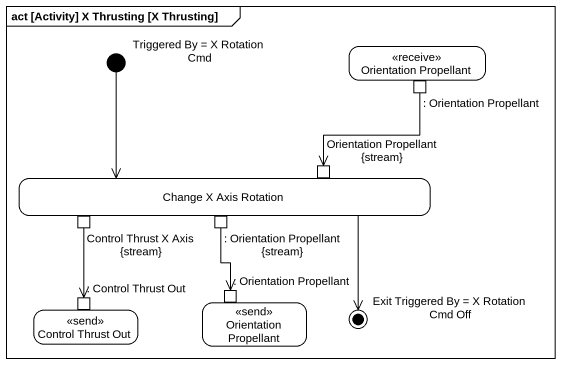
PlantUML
@startuml
mainframe act [Activity] X Thrusting [X Thrusting]
hide empty description
state "Orientation Propellant" as Orientation_Propellant <<receive>> {
  state ": Orientation Propellant" as Orientation_Propellant_2 <<outputPin>>
}
state "Triggered By = X Rotation Cmd" as Triggered_By_X_Rotation_Cmd <<start>>
state "Change X Axis Rotation" as Change_X_Axis_Rotation {
  state "Orientation Propellant {stream}" as Orientation_Propellant_3 <<inputPin>>
  state "Control Thrust X Axis {stream}" as Control_Thrust_X_Axis_stream <<outputPin>>
  state ": Orientation Propellant {stream}" as Orientation_Propellant_4 <<outputPin>>
}
state "Control Thrust Out" as Control_Thrust_Out <<send>> {
  state ": Control Thrust Out" as Control_Thrust_Out_2 <<inputPin>>
}
state "Orientation Propellant" as Orientation_Propellant_5 <<send>> {
  state ": Orientation Propellant" as Orientation_Propellant_6 <<inputPin>>
}
state "Exit Triggered By = X Rotation Cmd Off" as Exit_Triggered_By_X <<end>>
Triggered_By_X_Rotation_Cmd --> Change_X_Axis_Rotation
Orientation_Propellant_2 --> Orientation_Propellant_3
Change_X_Axis_Rotation --> Exit_Triggered_By_X
Control_Thrust_X_Axis_stream --> Control_Thrust_Out_2
Orientation_Propellant_4 --> Orientation_Propellant_6
@enduml
